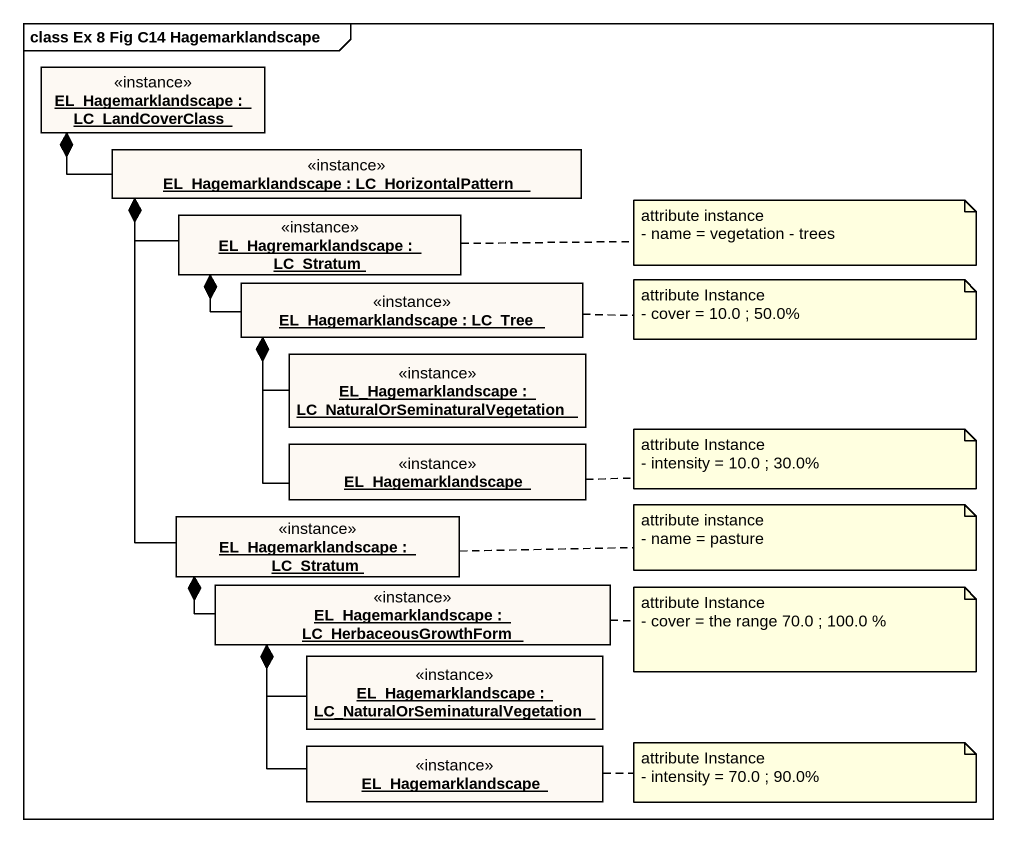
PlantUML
@startuml
mainframe class Ex 8 Fig C14 Hagemarklandscape
hide circle
hide empty members
object "EL_Hagemarklandscape : LC_LandCoverClass" as EL_Hagemarklandscape <<instance>> #FDF9F3
object "EL_Hagemarklandscape : LC_HorizontalPattern" as EL_Hagemarklandscape_2 <<instance>> #FDF9F3
object "EL_Hagremarklandscape : LC_Stratum" as EL_Hagremarklandscape <<instance>> #FDF9F3
object "EL_Hagemarklandscape : LC_Tree" as EL_Hagemarklandscape_3 <<instance>> #FDF9F3
object "EL_Hagemarklandscape : LC_NaturalOrSeminaturalVegetation" as EL_Hagemarklandscape_4 <<instance>> #FDF9F3
object "EL_Hagemarklandscape" as EL_Hagemarklandscape_5 <<instance>> #FDF9F3
object "EL_Hagemarklandscape : LC_Stratum" as EL_Hagemarklandscape_6 <<instance>> #FDF9F3
object "EL_Hagemarklandscape : LC_HerbaceousGrowthForm" as EL_Hagemarklandscape_7 <<instance>> #FDF9F3
object "EL_Hagemarklandscape : LC_NaturalOrSeminaturalVegetation" as EL_Hagemarklandscape_8 <<instance>> #FDF9F3
object "EL_Hagemarklandscape" as EL_Hagemarklandscape_9 <<instance>> #FDF9F3
EL_Hagemarklandscape_2 -left-* EL_Hagemarklandscape
EL_Hagremarklandscape -up-* EL_Hagemarklandscape_2
EL_Hagemarklandscape_3 -up-* EL_Hagremarklandscape
EL_Hagemarklandscape_4 -up-* EL_Hagemarklandscape_3
EL_Hagemarklandscape_5 -up-* EL_Hagemarklandscape_3
EL_Hagemarklandscape_6 -up-* EL_Hagemarklandscape_2
EL_Hagemarklandscape_7 -up-* EL_Hagemarklandscape_6
EL_Hagemarklandscape_8 -up-* EL_Hagemarklandscape_7
EL_Hagemarklandscape_9 -up-* EL_Hagemarklandscape_7
note right of EL_Hagremarklandscape
  attribute instance
  - name = vegetation - trees
end note
note right of EL_Hagemarklandscape_3
  attribute Instance
  - cover = 10.0 ; 50.0%
end note
note right of EL_Hagemarklandscape_5
  attribute Instance
  - intensity = 10.0 ; 30.0%
end note
note right of EL_Hagemarklandscape_6
  attribute instance
  - name = pasture
end note
note right of EL_Hagemarklandscape_7
  attribute Instance
  - cover = the range 70.0 ; 100.0 %
end note
note right of EL_Hagemarklandscape_9
  attribute Instance
  - intensity = 70.0 ; 90.0%
end note
@enduml
